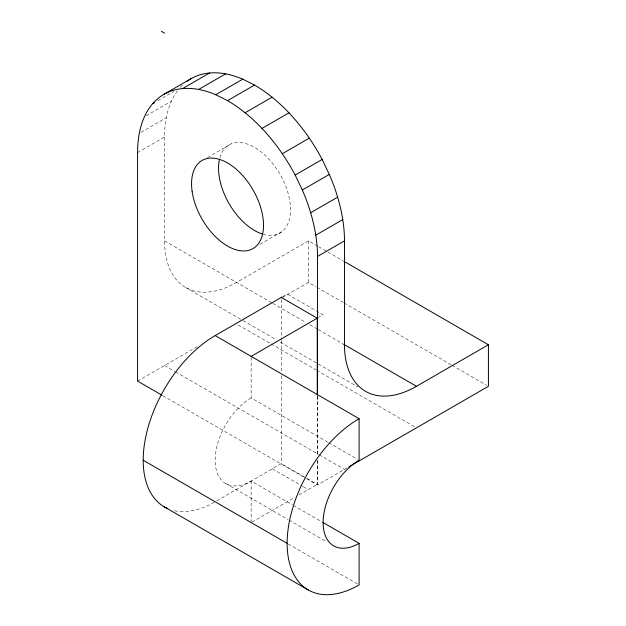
<?xml version="1.0" encoding="UTF-8"?>
<svg xmlns="http://www.w3.org/2000/svg" width="626" height="626" viewBox="0 0 626 626"><rect width="100%" height="100%" fill="white"/><g stroke="black" fill="none" stroke-linecap="round" stroke-linejoin="round"><path stroke-width="0.47" stroke-dasharray="3.13 2.35" d="M157.799 100.7L173.825 91.443M146.108 115.802L171.414 101.201M140.991 132.336L166.297 117.727M137.579 152.58L164.568 137A127.227 73.453 60 0 1 177.62 90.645M207.566 157.509L231.393 143.753M259.946 244.343L282.091 231.557M317.797 246.237L308.501 240.877L236.534 282.428A101.78 58.766 -60 0 1 164.568 240.877L164.568 137M282.905 296.481L287.138 294.04L323.118 314.815L318.884 317.257M137.579 381.109L197.589 346.46M282.256 297.577L308.501 282.428L316.107 286.818M216.846 500.823L281.254 463.639L317.241 484.407L317.241 459.969M251.988 522.084L294.807 497.357M299.009 494.939L317.241 484.407M306.513 478.647L317.499 484.986L347.023 467.935M318.642 246.73L327.085 251.605M327.93 252.09L343.134 260.87M316.952 287.303L343.134 302.421M343.979 302.906L451.252 364.841M452.097 365.334L486.731 385.326M164.568 240.877L272.013 302.906M272.858 303.399L305.801 322.413M309.854 324.753L317.625 329.245M318.298 329.628L344.488 344.754M185.648 287.467L242.239 320.144M243.084 320.629L276.027 339.644M280.252 342.086L317.421 363.542M318.258 364.035L357.962 386.954M238.224 324.949L270.322 343.486M271.168 343.971L315.934 369.817M316.779 370.302L415.609 427.362M251.151 357.329L251.151 397.917L327.899 442.222M328.744 442.707L357.415 459.265M164.568 365.529L174.701 371.382M175.546 371.867L318.298 454.288M319.143 454.773L344.488 469.406M162.916 395.742L305.676 478.154M272.263 468.827L302.389 486.222M303.227 486.707L308.242 489.602M251.151 397.917A50.886 29.383 -60 0 0 215.164 460.243A50.886 29.383 -60 0 0 251.151 481.018L292.475 504.877M293.32 505.362L321.991 521.92M225.704 483.538L288.116 519.572M288.962 520.057L326.913 541.967M288.257 543.994L359.105 584.895M317.499 396.109L317.499 455.689M317.499 460.572L317.499 484.986M317.241 396.422L317.241 455.079M308.501 240.877L308.501 282.428M281.254 299.385L281.254 339.472M281.254 340.45L281.254 371.734M281.254 375.647L281.254 463.639M251.151 481.018L251.151 521.599M214.382 502.24A101.78 58.766 -60 0 1 173.629 510.534M180.272 87.413A127.227 73.453 60 0 1 182.565 85.05M219.89 157.682A50.886 29.383 60 0 1 280.284 174.795A50.886 29.383 60 0 1 263.405 234.327"/><path stroke-width="0.94" d="M163.926 94.338L190.914 78.759M152.736 103.619L154.426 102.648M182.557 88.587L209.546 73.007M198.622 89.455L225.61 73.876M162.071 395.249L137.579 381.109L137.579 152.58A127.227 73.453 60 0 1 215.798 94.745L242.786 79.166L254.524 85.058A127.227 73.453 60 0 1 322.163 159.489L329.323 174.411A127.227 73.453 60 0 1 344.488 240.869L344.488 344.754A101.78 58.766 -60 0 0 416.454 386.305L488.421 344.754L488.421 386.305L348.721 466.957M215.798 94.745L227.535 100.637L254.524 85.058M245.087 112.766L272.075 97.186M261.965 128.424L288.954 112.836M282.303 153.722L309.291 138.143M227.535 100.637A127.227 73.453 60 0 1 295.175 175.077L322.163 159.489M317.499 395.131L317.499 256.457A127.227 73.453 60 0 0 302.335 189.991L329.323 174.411M310.652 212.746L337.641 197.167M315.77 235.188L342.758 219.609M317.499 256.457L344.488 240.869M167.713 508.562A101.78 58.766 -60 0 1 147.814 428.301A101.78 58.766 -60 0 1 215.164 335.591L282.052 296.967M251.151 356.366L318.039 317.742M161.414 31.3L164.568 33.115M343.979 261.355L488.421 344.754M281.254 297.428L317.241 318.204L317.241 394.466M343.807 344.363L416.454 386.305M215.164 335.591L359.105 418.692L359.105 460.243A50.886 29.383 -60 0 0 323.118 522.569A50.886 29.383 -60 0 0 359.105 543.345L359.105 584.895A101.78 58.766 -60 0 1 287.138 543.345L143.197 460.243M322.836 522.405L359.105 543.345M164.278 506.833L308.211 589.935M295.175 175.077L302.335 189.991M287.138 543.345A101.78 58.766 -60 0 1 359.105 418.692M186.892 81.396A127.227 73.453 60 0 1 242.786 79.166M262.529 234.069A50.886 29.383 60 0 1 219.444 159.434M192.104 191.274A50.886 29.383 60 0 0 250.666 249.704A50.886 29.383 60 0 0 239.844 172.573A50.886 29.383 60 0 0 192.104 191.274"/></g></svg>
